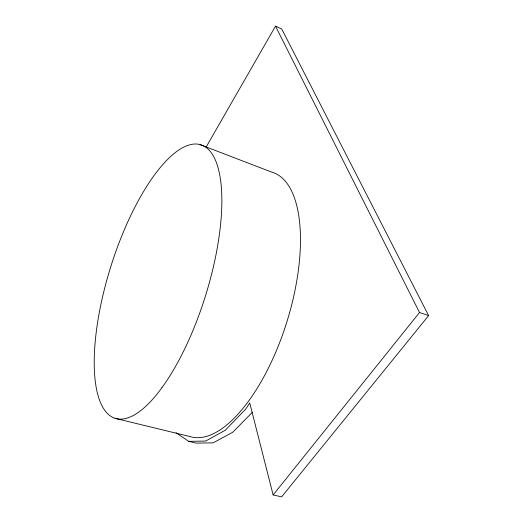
<?xml version="1.0" encoding="UTF-8"?>
<svg xmlns="http://www.w3.org/2000/svg" width="523" height="523" viewBox="0 0 523 523"><rect width="100%" height="100%" fill="white"/><g stroke="black" fill="none" stroke-linecap="round" stroke-linejoin="round"><path stroke-width="0.78" d="M206.212 146.937L275.516 26.15L281.727 28.987L428.631 315.604L281.636 496.85L273.13 494.941L249.726 402.991L245.882 408.934L225.21 430.279L205.676 441.046L188.731 441.36L176.016 432.711M273.13 494.941L419.511 312.512L275.516 26.15M252.524 412.124L232.846 432.188L213.129 442.857L195.975 443.105L188.731 441.36M115.04 418.335L190.313 436.633A138.379 58.269 -72.7 0 0 287.212 320.795A138.379 58.269 -72.7 0 0 271.679 172.113L200.106 144.636M419.511 312.512L428.631 315.604M161.908 387.733A143.322 49.554 -72.6 0 0 211.312 152.781A143.322 49.554 -72.6 0 0 100.906 304.36A143.322 49.554 -72.6 0 0 161.908 387.733"/></g></svg>
